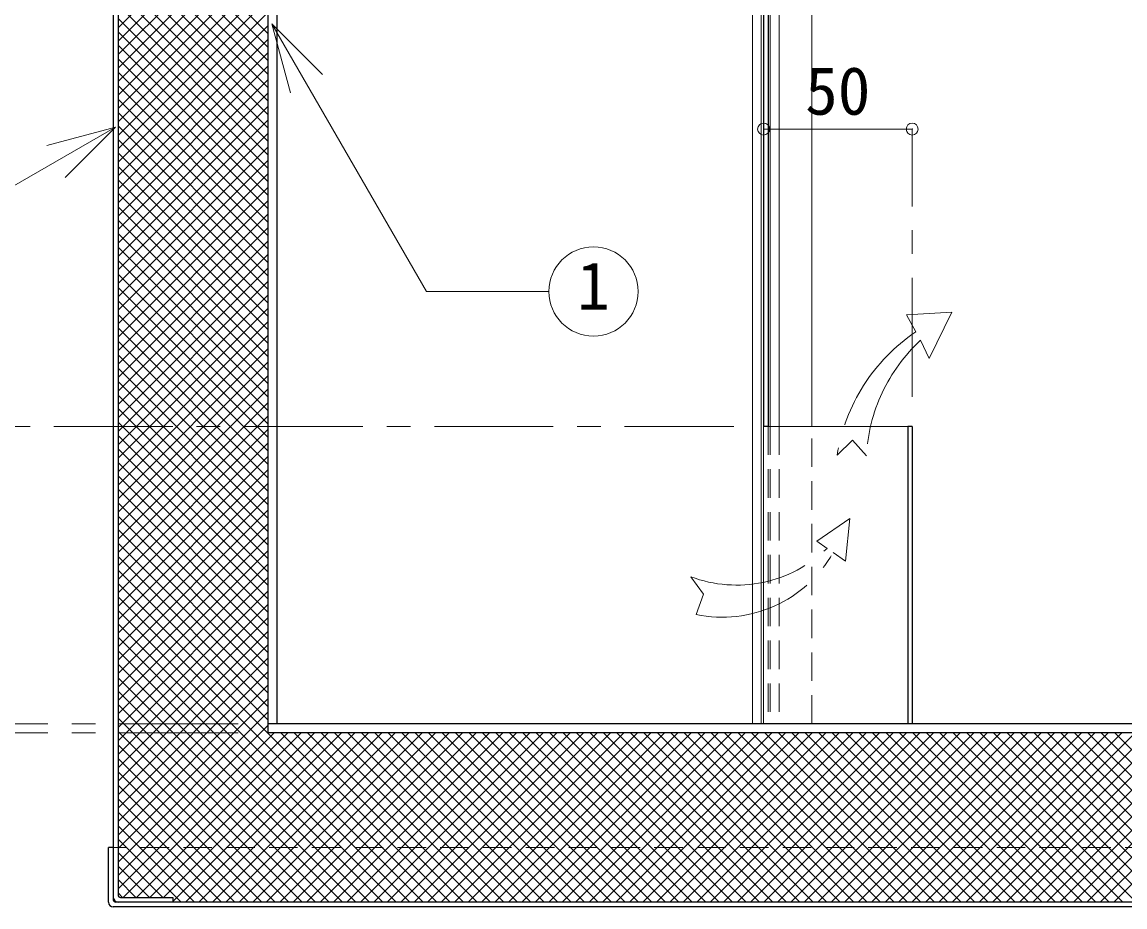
# Model space of a CAD drawing. Units: millimetres at full size, sheet at 1:8; details may follow other scales. Extents: x -1695 to 1545, y -1111 to 1137.
# Drawn here: x -1285.8 to -914.8, y -688.5 to -390.9 of the extents above; entities that cross this region are included whole.
import ezdxf
from ezdxf.enums import TextEntityAlignment as Align

# ---------------------------------------------------------------- set-up
doc = ezdxf.new("R2010")
doc.units = ezdxf.units.MM
doc.header["$LTSCALE"] = 8
doc.header["$PDMODE"] = 32
doc.header["$PDSIZE"] = 4
for name, pattern in [('CHAIN1', [8, 5, -1, 1, -1]), ('DASHED1', [1.8, 1.2, -0.6]), ('DOUBLE_CHAIN1', [8.8, 5, -1, 0.6, -0.6, 0.6, -1])]:
    doc.linetypes.add(name, pattern=pattern)
doc.layers.add('0-0_ﾚｲﾔ1', color=4, linetype='Continuous', lineweight=9)
doc.styles.add('ＭＳ ゴシック', font='')
doc.styles.get('ＭＳ ゴシック').set_extended_font_data('MS Gothic')

msp = doc.modelspace()

# ---------------------------------------------------------------- linework, layer by layer
at = {"layer": '0-0_ﾚｲﾔ1', "color": 5, "lineweight": 25}
for p, q in [((-1036.387, -128.409), (-1036.387, -526.909)), ((-1034.887, -129.159), (-1034.887, -526.909)), ((-1253.537, -181.509), (-1253.537, -684.509)), ((-1203.137, -181.409), (-1203.137, -629.909)), ((-1200.137, -179.909), (-1200.137, -626.909)), ((-1255.137, -182.309), (-1255.137, -686.109)), ((-1034.887, -526.909), (-1036.387, -526.909)), ((-987.887, -526.909), (-987.887, -626.909)), ((-986.387, -526.909), (-987.887, -526.909)), ((-986.387, -526.909), (-986.387, -626.909)), ((-597.137, -626.909), (-1203.137, -626.909)), ((-597.137, -629.909), (-1203.137, -629.909)), ((-1255.137, -668.509), (-1256.737, -668.509)), ((-1256.737, -686.909), (-1256.737, -668.509)), ((-545.137, -688.509), (-1255.137, -688.509)), ((-545.937, -686.909), (-1254.337, -686.909))]:
    msp.add_line(p, q, dxfattribs=at)
at = {"layer": '0-0_ﾚｲﾔ1', "color": 7, "lineweight": 18}
for p, q in [((-1040.137, -626.909), (-1040.137, -176.909)), ((-1037.137, -626.909), (-1037.137, -176.909)), ((-1034.137, -189.152), (-1034.137, -526.909)), ((-1031.137, -189.773), (-1031.137, -526.909)), ((-1201.773, -391.536), (-1195.561, -414.718)), ((-1201.773, -391.536), (-1184.802, -408.506)), ((-1254.35, -426.199), (-1277.532, -432.411)), ((-1254.35, -426.199), (-1271.32, -443.17)), ((-1036.387, -526.909), (-1036.387, -626.909)), ((-1034.887, -526.909), (-987.887, -526.909))]:
    msp.add_line(p, q, dxfattribs=at)
at = {"layer": '0-0_ﾚｲﾔ1'}
for p, q in [((-1020.137, -526.909), (-1020.137, -176.909)), ((-1253.537, -392.817), (-1203.137, -342.417)), ((-1253.537, -344.398), (-1203.137, -394.798)), ((-1253.537, -397.342), (-1203.137, -346.942)), ((-1253.537, -348.923), (-1203.137, -399.323)), ((-1253.537, -401.868), (-1203.137, -351.468)), ((-1253.537, -353.449), (-1203.137, -403.849)), ((-1253.537, -406.393), (-1203.137, -355.993)), ((-1253.537, -357.974), (-1203.137, -408.374)), ((-1253.537, -410.919), (-1203.137, -360.519)), ((-1253.537, -362.5), (-1203.137, -412.9)), ((-1253.537, -415.444), (-1203.137, -365.044)), ((-1253.537, -367.025), (-1203.137, -417.425)), ((-1253.537, -419.97), (-1203.137, -369.57)), ((-1253.537, -371.55), (-1203.137, -421.95)), ((-1253.537, -424.495), (-1203.137, -374.095)), ((-1253.537, -376.076), (-1203.137, -426.476)), ((-1253.537, -429.021), (-1203.137, -378.621)), ((-1253.537, -380.601), (-1203.137, -431.001)), ((-1253.537, -433.546), (-1203.137, -383.146)), ((-1253.537, -385.127), (-1203.137, -435.527)), ((-1253.537, -438.072), (-1203.137, -387.672)), ((-1253.537, -389.652), (-1203.137, -440.052)), ((-1253.537, -442.597), (-1203.137, -392.197)), ((-1253.537, -394.178), (-1203.137, -444.578)), ((-1253.537, -447.123), (-1203.137, -396.723)), ((-1253.537, -398.703), (-1203.137, -449.103)), ((-1253.537, -451.648), (-1203.137, -401.248)), ((-1253.537, -403.229), (-1203.137, -453.629)), ((-1253.537, -456.174), (-1203.137, -405.774)), ((-1253.537, -407.754), (-1203.137, -458.154)), ((-1253.537, -460.699), (-1203.137, -410.299)), ((-1253.537, -412.28), (-1203.137, -462.68)), ((-1253.537, -465.225), (-1203.137, -414.825)), ((-1253.537, -416.805), (-1203.137, -467.205)), ((-1253.537, -469.75), (-1203.137, -419.35)), ((-1253.537, -421.331), (-1203.137, -471.731)), ((-1253.537, -474.276), (-1203.137, -423.876)), ((-1253.537, -425.856), (-1203.137, -476.256)), ((-1253.537, -478.801), (-1203.137, -428.401)), ((-1253.537, -430.382), (-1203.137, -480.782)), ((-986.387, -426.909), (-1036.387, -426.909)), ((-1253.537, -483.327), (-1203.137, -432.927)), ((-1253.537, -434.907), (-1203.137, -485.307)), ((-1253.537, -487.852), (-1203.137, -437.452)), ((-1253.537, -439.433), (-1203.137, -489.833)), ((-1253.537, -492.377), (-1203.137, -441.977)), ((-1253.537, -443.958), (-1203.137, -494.358)), ((-1253.537, -496.903), (-1203.137, -446.503)), ((-1253.537, -448.484), (-1203.137, -498.884)), ((-1253.537, -501.428), (-1203.137, -451.028)), ((-1253.537, -453.009), (-1203.137, -503.409)), ((-1253.537, -505.954), (-1203.137, -455.554)), ((-1253.537, -457.535), (-1203.137, -507.935)), ((-1253.537, -510.479), (-1203.137, -460.079)), ((-1253.537, -462.06), (-1203.137, -512.46)), ((-1253.537, -515.005), (-1203.137, -464.605)), ((-1253.537, -466.586), (-1203.137, -516.986)), ((-1253.537, -519.53), (-1203.137, -469.13)), ((-1253.537, -471.111), (-1203.137, -521.511)), ((-1253.537, -524.056), (-1203.137, -473.656)), ((-1253.537, -475.637), (-1203.137, -526.037)), ((-1253.537, -528.581), (-1203.137, -478.181)), ((-1253.537, -480.162), (-1203.137, -530.562)), ((-1253.537, -533.107), (-1203.137, -482.707)), ((-1253.537, -484.688), (-1203.137, -535.088)), ((-1253.537, -537.632), (-1203.137, -487.232)), ((-1253.537, -489.213), (-1203.137, -539.613)), ((-1253.537, -542.158), (-1203.137, -491.758)), ((-1253.537, -493.739), (-1203.137, -544.139)), ((-1253.537, -546.683), (-1203.137, -496.283)), ((-1253.537, -498.264), (-1203.137, -548.664)), ((-1253.537, -551.209), (-1203.137, -500.809)), ((-1253.537, -502.79), (-1203.137, -553.19)), ((-1253.537, -555.734), (-1203.137, -505.334)), ((-1253.537, -507.315), (-1203.137, -557.715)), ((-1253.537, -560.26), (-1203.137, -509.86)), ((-1253.537, -511.84), (-1203.137, -562.24)), ((-1253.537, -564.785), (-1203.137, -514.385)), ((-1253.537, -516.366), (-1203.137, -566.766)), ((-1253.537, -569.311), (-1203.137, -518.911)), ((-1253.537, -520.891), (-1203.137, -571.291)), ((-1253.537, -573.836), (-1203.137, -523.436)), ((-1253.537, -525.417), (-1203.137, -575.817)), ((-1253.537, -578.362), (-1203.137, -527.962)), ((-1253.537, -529.942), (-1203.137, -580.342)), ((-1253.537, -582.887), (-1203.137, -532.487)), ((-1253.537, -534.468), (-1203.137, -584.868)), ((-1253.537, -587.413), (-1203.137, -537.013)), ((-1253.537, -538.993), (-1203.137, -589.393)), ((-1253.537, -591.938), (-1203.137, -541.538)), ((-1253.537, -543.519), (-1203.137, -593.919)), ((-1253.537, -596.464), (-1203.137, -546.064)), ((-1253.537, -548.044), (-1203.137, -598.444)), ((-1253.537, -600.989), (-1203.137, -550.589)), ((-1253.537, -552.57), (-1203.137, -602.97)), ((-1253.537, -605.515), (-1203.137, -555.115)), ((-1253.537, -557.095), (-1203.137, -607.495)), ((-1253.537, -610.04), (-1203.137, -559.64)), ((-1253.537, -561.621), (-1203.137, -612.021)), ((-1253.537, -614.566), (-1203.137, -564.166)), ((-1253.537, -566.146), (-1203.137, -616.546)), ((-1253.537, -619.091), (-1203.137, -568.691)), ((-1253.537, -570.672), (-1203.137, -621.072)), ((-1253.537, -623.616), (-1203.137, -573.216)), ((-1253.537, -575.197), (-1203.137, -625.597)), ((-1253.537, -628.142), (-1203.137, -577.742)), ((-1253.537, -579.723), (-1146.351, -686.909)), ((-1253.537, -632.667), (-1203.137, -582.267)), ((-1253.537, -584.248), (-1150.877, -686.909)), ((-1253.537, -637.193), (-1203.137, -586.793)), ((-1253.537, -588.774), (-1155.402, -686.909)), ((-1253.537, -641.718), (-1203.137, -591.318)), ((-1253.537, -593.299), (-1159.928, -686.909)), ((-1253.537, -646.244), (-1203.137, -595.844)), ((-1253.537, -597.825), (-1164.453, -686.909)), ((-1253.537, -650.769), (-1203.137, -600.369)), ((-1253.537, -602.35), (-1168.978, -686.909)), ((-1253.537, -655.295), (-1203.137, -604.895)), ((-1253.537, -606.876), (-1173.504, -686.909)), ((-1253.537, -659.82), (-1203.137, -609.42)), ((-1253.537, -611.401), (-1178.029, -686.909)), ((-1253.537, -664.346), (-1203.137, -613.946)), ((-1253.537, -615.927), (-1182.555, -686.909)), ((-1253.537, -668.871), (-1203.137, -618.471)), ((-1253.537, -620.452), (-1187.08, -686.909)), ((-1253.537, -673.397), (-1203.137, -622.997)), ((-1253.537, -624.978), (-1191.606, -686.909)), ((-1253.537, -677.922), (-1203.137, -627.522)), ((-1253.537, -629.503), (-1196.131, -686.909)), ((-1253.537, -682.448), (-1200.999, -629.909)), ((-1251.873, -685.309), (-1196.473, -629.909)), ((-1247.348, -685.309), (-1191.948, -629.909)), ((-1242.822, -685.309), (-1187.422, -629.909)), ((-1238.297, -685.309), (-1182.897, -629.909)), ((-1235.137, -686.675), (-1178.371, -629.909)), ((-1230.846, -686.909), (-1173.846, -629.909)), ((-1226.32, -686.909), (-1169.32, -629.909)), ((-1221.795, -686.909), (-1164.795, -629.909)), ((-1217.269, -686.909), (-1160.269, -629.909)), ((-1212.744, -686.909), (-1155.744, -629.909)), ((-1208.218, -686.909), (-1151.218, -629.909)), ((-1203.693, -686.909), (-1146.693, -629.909)), ((-1199.167, -686.909), (-1142.167, -629.909)), ((-1198.826, -629.909), (-1141.826, -686.909)), ((-1194.642, -686.909), (-1137.642, -629.909)), ((-1194.3, -629.909), (-1137.3, -686.909)), ((-1190.116, -686.909), (-1133.116, -629.909)), ((-1189.775, -629.909), (-1132.775, -686.909)), ((-1185.591, -686.909), (-1128.591, -629.909)), ((-1185.249, -629.909), (-1128.249, -686.909)), ((-1181.066, -686.909), (-1124.066, -629.909)), ((-1180.724, -629.909), (-1123.724, -686.909)), ((-1176.54, -686.909), (-1119.54, -629.909)), ((-1176.198, -629.909), (-1119.198, -686.909)), ((-1172.015, -686.909), (-1115.015, -629.909)), ((-1171.673, -629.909), (-1114.673, -686.909)), ((-1167.489, -686.909), (-1110.489, -629.909)), ((-1167.147, -629.909), (-1110.147, -686.909)), ((-1162.964, -686.909), (-1105.964, -629.909)), ((-1162.622, -629.909), (-1105.622, -686.909)), ((-1158.438, -686.909), (-1101.438, -629.909)), ((-1158.096, -629.909), (-1101.096, -686.909)), ((-1153.913, -686.909), (-1096.913, -629.909)), ((-1153.571, -629.909), (-1096.571, -686.909)), ((-1149.387, -686.909), (-1092.387, -629.909)), ((-1149.045, -629.909), (-1092.045, -686.909)), ((-1144.862, -686.909), (-1087.862, -629.909)), ((-1144.52, -629.909), (-1087.52, -686.909)), ((-1140.336, -686.909), (-1083.336, -629.909)), ((-1139.994, -629.909), (-1082.994, -686.909)), ((-1135.811, -686.909), (-1078.811, -629.909)), ((-1135.469, -629.909), (-1078.469, -686.909)), ((-1131.285, -686.909), (-1074.285, -629.909)), ((-1130.943, -629.909), (-1073.943, -686.909)), ((-1126.76, -686.909), (-1069.76, -629.909)), ((-1126.418, -629.909), (-1069.418, -686.909)), ((-1122.234, -686.909), (-1065.234, -629.909)), ((-1121.892, -629.909), (-1064.892, -686.909)), ((-1117.709, -686.909), (-1060.709, -629.909)), ((-1117.367, -629.909), (-1060.367, -686.909)), ((-1113.183, -686.909), (-1056.183, -629.909)), ((-1112.841, -629.909), (-1055.841, -686.909)), ((-1108.658, -686.909), (-1051.658, -629.909)), ((-1108.316, -629.909), (-1051.316, -686.909)), ((-1104.132, -686.909), (-1047.132, -629.909)), ((-1103.79, -629.909), (-1046.79, -686.909)), ((-1099.607, -686.909), (-1042.607, -629.909)), ((-1099.265, -629.909), (-1042.265, -686.909)), ((-1095.081, -686.909), (-1038.081, -629.909)), ((-1094.739, -629.909), (-1037.739, -686.909)), ((-1090.556, -686.909), (-1033.556, -629.909)), ((-1090.214, -629.909), (-1033.214, -686.909)), ((-1086.03, -686.909), (-1029.03, -629.909)), ((-1085.688, -629.909), (-1028.688, -686.909)), ((-1081.505, -686.909), (-1024.505, -629.909)), ((-1081.163, -629.909), (-1024.163, -686.909)), ((-1076.979, -686.909), (-1019.979, -629.909)), ((-1076.638, -629.909), (-1019.638, -686.909)), ((-1072.454, -686.909), (-1015.454, -629.909)), ((-1072.112, -629.909), (-1015.112, -686.909)), ((-1067.928, -686.909), (-1010.928, -629.909)), ((-1067.587, -629.909), (-1010.587, -686.909)), ((-1063.403, -686.909), (-1006.403, -629.909)), ((-1063.061, -629.909), (-1006.061, -686.909)), ((-1058.877, -686.909), (-1001.877, -629.909)), ((-1058.536, -629.909), (-1001.536, -686.909)), ((-1054.352, -686.909), (-997.352, -629.909)), ((-1054.01, -629.909), (-997.01, -686.909)), ((-1049.826, -686.909), (-992.826, -629.909)), ((-1049.485, -629.909), (-992.485, -686.909)), ((-1045.301, -686.909), (-988.301, -629.909)), ((-1044.959, -629.909), (-987.959, -686.909)), ((-1040.776, -686.909), (-983.776, -629.909)), ((-1040.434, -629.909), (-983.434, -686.909)), ((-1036.25, -686.909), (-979.25, -629.909)), ((-1035.908, -629.909), (-978.908, -686.909)), ((-1031.725, -686.909), (-974.725, -629.909)), ((-1031.383, -629.909), (-974.383, -686.909)), ((-1027.199, -686.909), (-970.199, -629.909)), ((-1026.857, -629.909), (-969.857, -686.909)), ((-1022.674, -686.909), (-965.674, -629.909)), ((-1022.332, -629.909), (-965.332, -686.909)), ((-1018.148, -686.909), (-961.148, -629.909)), ((-1017.806, -629.909), (-960.806, -686.909)), ((-1013.623, -686.909), (-956.623, -629.909)), ((-1013.281, -629.909), (-956.281, -686.909)), ((-1009.097, -686.909), (-952.097, -629.909)), ((-1008.755, -629.909), (-951.755, -686.909)), ((-1004.572, -686.909), (-947.572, -629.909)), ((-1004.23, -629.909), (-947.23, -686.909)), ((-1000.046, -686.909), (-943.046, -629.909)), ((-999.704, -629.909), (-942.704, -686.909)), ((-995.521, -686.909), (-938.521, -629.909)), ((-995.179, -629.909), (-938.179, -686.909)), ((-990.995, -686.909), (-933.995, -629.909)), ((-990.653, -629.909), (-933.653, -686.909)), ((-986.47, -686.909), (-929.47, -629.909)), ((-986.128, -629.909), (-929.128, -686.909)), ((-981.944, -686.909), (-924.944, -629.909)), ((-981.602, -629.909), (-924.602, -686.909)), ((-977.419, -686.909), (-920.419, -629.909)), ((-977.077, -629.909), (-920.077, -686.909)), ((-972.893, -686.909), (-915.893, -629.909)), ((-972.551, -629.909), (-915.551, -686.909)), ((-968.368, -686.909), (-911.368, -629.909)), ((-968.026, -629.909), (-911.026, -686.909)), ((-963.842, -686.909), (-906.842, -629.909)), ((-963.5, -629.909), (-906.5, -686.909)), ((-959.317, -686.909), (-902.317, -629.909)), ((-958.975, -629.909), (-901.975, -686.909)), ((-954.791, -686.909), (-897.791, -629.909)), ((-954.449, -629.909), (-897.449, -686.909)), ((-950.266, -686.909), (-893.266, -629.909)), ((-949.924, -629.909), (-892.924, -686.909)), ((-945.74, -686.909), (-888.74, -629.909)), ((-945.398, -629.909), (-888.398, -686.909)), ((-941.215, -686.909), (-884.215, -629.909)), ((-940.873, -629.909), (-883.873, -686.909)), ((-936.689, -686.909), (-879.689, -629.909)), ((-936.348, -629.909), (-879.348, -686.909)), ((-932.164, -686.909), (-875.164, -629.909)), ((-931.822, -629.909), (-874.822, -686.909)), ((-927.638, -686.909), (-870.638, -629.909)), ((-927.297, -629.909), (-870.297, -686.909)), ((-923.113, -686.909), (-866.113, -629.909)), ((-922.771, -629.909), (-865.771, -686.909)), ((-918.587, -686.909), (-861.587, -629.909)), ((-918.246, -629.909), (-861.246, -686.909)), ((-1253.537, -634.029), (-1200.657, -686.909)), ((-1253.537, -638.554), (-1205.182, -686.909)), ((-1253.537, -643.079), (-1209.708, -686.909)), ((-1253.537, -647.605), (-1214.233, -686.909)), ((-1253.537, -652.13), (-1218.759, -686.909)), ((-1253.537, -656.656), (-1223.284, -686.909)), ((-1253.537, -661.181), (-1227.81, -686.909)), ((-1253.537, -665.707), (-1232.335, -686.909)), ((-1253.537, -670.232), (-1238.461, -685.309)), ((-1253.537, -674.758), (-1242.986, -685.309)), ((-1253.537, -679.283), (-1247.512, -685.309)), ((-1253.537, -683.809), (-1252.037, -685.309))]:
    msp.add_line(p, q, dxfattribs=at)
at = {"layer": '0-0_ﾚｲﾔ1', "linetype": 'CHAIN1'}
for p, q in [((-986.387, -516.909), (-986.387, -426.909)), ((-1595.137, -526.909), (-1046.387, -526.909)), ((-1213.137, -626.909), (-1595.137, -626.909)), ((-1213.137, -629.909), (-1595.137, -629.909))]:
    msp.add_line(p, q, dxfattribs=at)
at = {"layer": '0-0_ﾚｲﾔ1', "linetype": 'DOUBLE_CHAIN1'}
for p, q in [((-985.206, -495.129), (-988.256, -489.378)), ((-983.535, -497.913), (-980.673, -504.091)), ((-1018.502, -565.527), (-1007.325, -557.889)), ((-1008.815, -572.233), (-1007.325, -557.889)), ((-1018.502, -565.527), (-1015.033, -567.928)), ((-1012.992, -569.342), (-1008.815, -572.233))]:
    msp.add_line(p, q, dxfattribs=at)
at = {"layer": '0-0_ﾚｲﾔ1', "linetype": 'DASHED1'}
for p, q in [((-1034.887, -526.909), (-1034.887, -626.909)), ((-1034.137, -526.909), (-1034.137, -626.909)), ((-1031.137, -526.909), (-1031.137, -626.909)), ((-1020.137, -626.909), (-1020.137, -526.909)), ((-545.137, -668.509), (-1255.137, -668.509))]:
    msp.add_line(p, q, dxfattribs=at)
at = {"layer": '0-0_ﾚｲﾔ1', "color": 7, "lineweight": 18}
for points in [[(-1201.773, -391.536), (-1149.826, -481.51), (-1108.584, -481.51)], [(-1254.35, -426.199), (-1323.665, -466.218), (-1356.8, -466.218)]]:
    msp.add_lwpolyline(points, dxfattribs=at)
at = {"layer": '0-0_ﾚｲﾔ1', "linetype": 'DOUBLE_CHAIN1'}
for points in [[(-988.256, -489.378), (-973.09, -488.473), (-980.673, -504.091)], [(-1011.61, -536.559), (-1006.489, -531.558), (-1001.737, -536.839)], [(-1060.898, -577.459), (-1056.625, -583.321), (-1059.058, -590.136)]]:
    msp.add_lwpolyline(points, dxfattribs=at)
at = {"layer": '0-0_ﾚｲﾔ1', "color": 5, "lineweight": 25}
msp.add_lwpolyline([(-1252.737, -685.309), (-1235.137, -685.309), (-1235.137, -686.909)], dxfattribs=at)
at = {"layer": '0-0_ﾚｲﾔ1', "color": 7, "lineweight": 18}
msp.add_circle((-1093.584, -481.51), 15, dxfattribs=at)
at = {"layer": '0-0_ﾚｲﾔ1', "linetype": 'DOUBLE_CHAIN1'}
for centre, radius, start, end in [((-950.782, -546.197), 61.587, 123.98307, 170.99646), ((-945.482, -539.424), 56.314, 132.51176, 177.36854), ((-1045.485, -536.505), 43.758, 249.37581, 314.10079), ((-1050.218, -548.297), 42.763, 258.06872, 330.51954)]:
    msp.add_arc(centre, radius, start, end, dxfattribs=at)
at = {"layer": '0-0_ﾚｲﾔ1', "color": 5, "lineweight": 25}
for centre, radius in [((-1253.537, -685.309), 1.6), ((-1254.337, -686.109), 0.8), ((-1252.737, -684.509), 0.8), ((-1255.137, -686.909), 1.6)]:
    msp.add_arc(centre, radius, 180, 270, dxfattribs=at)
at = {"layer": '0-0_ﾚｲﾔ1', "color": 1}
for p in [(-1036.387, -426.909), (-986.387, -426.909)]:
    msp.add_point(p, dxfattribs=at)

# ---------------------------------------------------------------- texts
at = {"layer": '0-0_ﾚｲﾔ1', "color": 7, "style": 'ＭＳ ゴシック'}
for s, p in [('50', (-1022.387, -426.909)), ('1', (-1099.084, -492.51))]:
    msp.add_text(s, height=16.13, dxfattribs=at).set_placement(p, align=Align.BOTTOM_LEFT)

doc.saveas('drawing.dxf')
